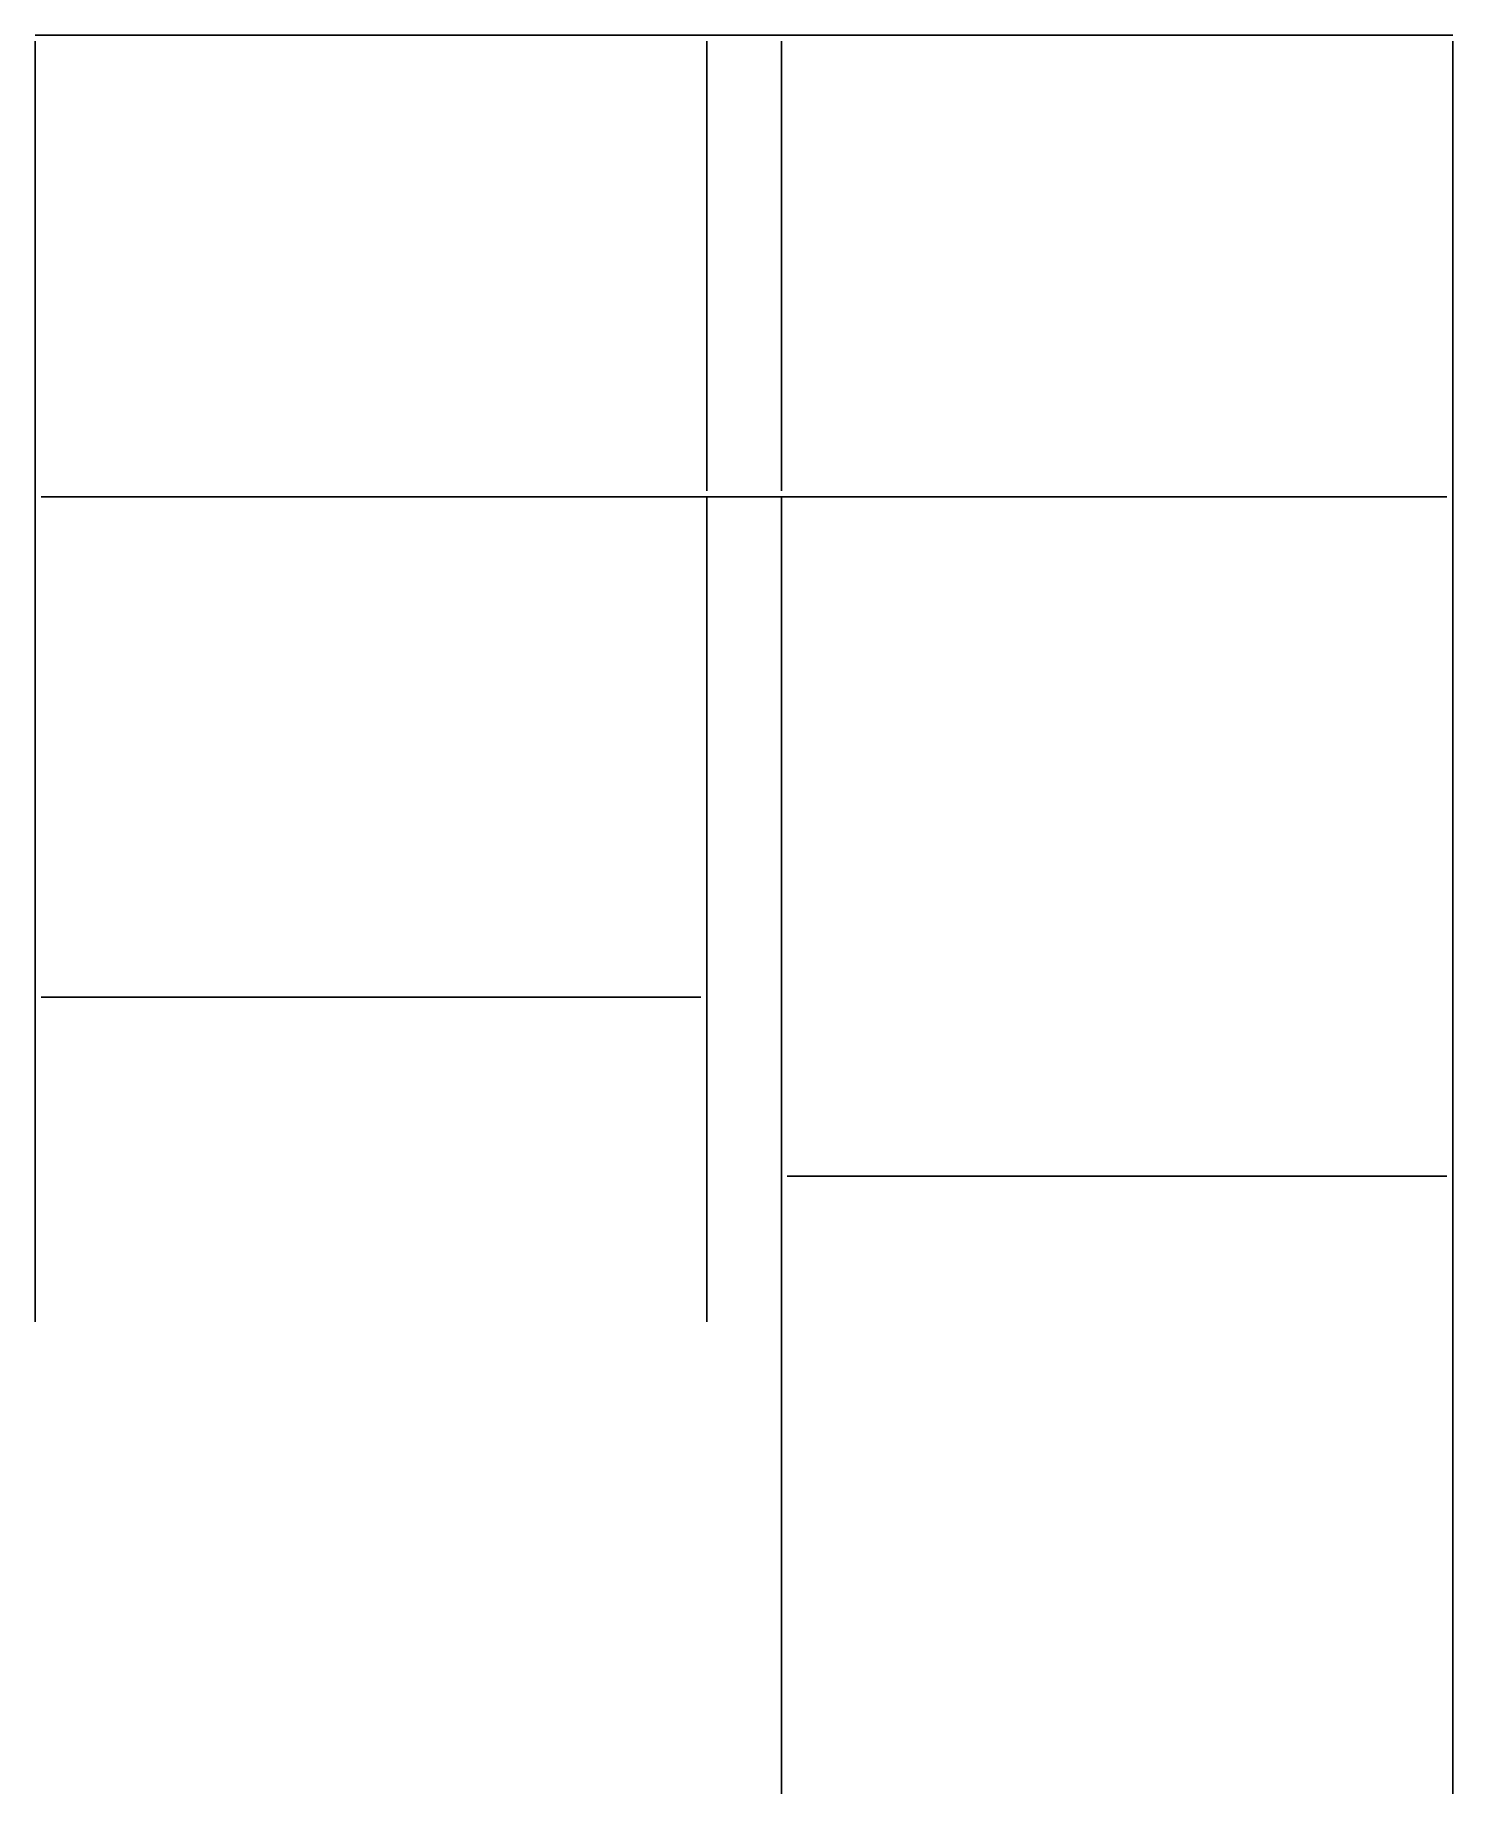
# Model space of a CAD drawing. Header units: millimetres. Extents: x 45705 to 47605, y -2972 to -614.
import ezdxf

# ---------------------------------------------------------------- set-up
doc = ezdxf.new("R2010")
doc.units = ezdxf.units.MM
for name, color, linetype in [('Ограждения', 7, 'Continuous'), ('Отверстия для стоек', 7, 'Continuous'), ('Тетивы', 7, 'Continuous')]:
    doc.layers.add(name, color=color, linetype=linetype)

# ---------------------------------------------------------------- blocks, each defined once
blk = doc.blocks.new('A$C2F8F205C')
at = {"layer": 'Ограждения', "extrusion": (0, -1, 0)}
for p, q in [((20, 0, 810), (-20, 0, 810)), ((20, 0, -90), (20, 0, 810))]:
    blk.add_line(p, q, dxfattribs=at)

msp = doc.modelspace()

# ---------------------------------------------------------------- linework, layer by layer
at = {"layer": 'Ограждения', "extrusion": (1, -6.12323e-17, 0)}
for p, q in [((45704.8, -732.1, -3674.3), (45704.8, -692.1, -3674.3)), ((45704.8, -692.1, -3674.3), (45704.8, -692.1, -2774.3)), ((45704.8, -692.1, -2774.3), (45704.8, -732.1, -2774.3)), ((45704.8, -712.1, -2774.3), (45704.8, -712.1, -2722.3)), ((45704.8, -712.1, -2722.3), (45704.8, -712.1, -2700.3)), ((45704.8, -732.1, -2774.3), (45704.8, -732.1, -3674.3)), ((45704.8, -1409.1, -3674.3), (45704.8, -1369.1, -3674.3)), ((45704.8, -1369.1, -3674.3), (45704.8, -1369.1, -2774.3)), ((45704.8, -1369.1, -2774.3), (45704.8, -1409.1, -2774.3)), ((45704.8, -1389.1, -2774.3), (45704.8, -1389.1, -2722.3)), ((45704.8, -1389.1, -2722.3), (45704.8, -1389.1, -2700.3)), ((45704.8, -1409.1, -2774.3), (45704.8, -1409.1, -3674.3)), ((45704.8, -1859.1, -4074.3), (45704.8, -1819.1, -4074.3)), ((45704.8, -1819.1, -4074.3), (45704.8, -1819.1, -3174.3)), ((45704.8, -1819.1, -3174.3), (45704.8, -1859.1, -3174.3)), ((45704.8, -1839.1, -3174.3), (45704.8, -1839.1, -3122.3)), ((45704.8, -1839.1, -3122.3), (45704.8, -1854.7, -3106.7)), ((45704.8, -1859.1, -3174.3), (45704.8, -1859.1, -4074.3)), ((45704.8, -2259.1, -4474.3), (45704.8, -2219.1, -4474.3)), ((45704.8, -2219.1, -4474.3), (45704.8, -2219.1, -3574.3)), ((45704.8, -2219.1, -3574.3), (45704.8, -2259.1, -3574.3)), ((45704.8, -2239.1, -3574.3), (45704.8, -2239.1, -3522.3)), ((45704.8, -2239.1, -3522.3), (45704.8, -2254.7, -3506.7)), ((45704.8, -2259.1, -3574.3), (45704.8, -2259.1, -4474.3))]:
    msp.add_line(p, q, dxfattribs=at)
at = {"layer": 'Ограждения', "extrusion": (-1, 1.83697e-16, 0)}
for p, q in [((47604.8, -692.1, -3674.3), (47604.8, -732.1, -3674.3)), ((47604.8, -1549.1, -3514.3), (47604.8, -1589.1, -3514.3)), ((47604.8, -2189.1, -2874.3), (47604.8, -2229.1, -2874.3)), ((47604.8, -2789.1, -2274.3), (47604.8, -2829.1, -2274.3))]:
    msp.add_line(p, q, dxfattribs=at)
at = {"layer": 'Ограждения', "extrusion": (1, -1.83697e-16, 0)}
for p, q in [((46704.8, -1549.1, -3514.3), (46704.8, -1589.1, -3514.3)), ((46704.8, -1589.1, -2614.3), (46704.8, -1549.1, -2614.3)), ((46704.8, -1549.1, -2614.3), (46704.8, -1549.1, -3514.3)), ((46704.8, -1569.1, -2562.3), (46704.8, -1553.5, -2546.7)), ((46704.8, -1569.1, -2614.3), (46704.8, -1569.1, -2562.3)), ((46704.8, -1589.1, -3514.3), (46704.8, -1589.1, -2614.3)), ((46704.8, -2189.1, -2874.3), (46704.8, -2229.1, -2874.3)), ((46704.8, -2229.1, -1974.3), (46704.8, -2189.1, -1974.3)), ((46704.8, -2189.1, -1974.3), (46704.8, -2189.1, -2874.3)), ((46704.8, -2209.1, -1922.3), (46704.8, -2193.5, -1906.7)), ((46704.8, -2209.1, -1974.3), (46704.8, -2209.1, -1922.3)), ((46704.8, -2229.1, -2874.3), (46704.8, -2229.1, -1974.3)), ((46704.8, -2789.1, -2274.3), (46704.8, -2829.1, -2274.3)), ((46704.8, -2829.1, -1374.3), (46704.8, -2789.1, -1374.3)), ((46704.8, -2789.1, -1374.3), (46704.8, -2789.1, -2274.3)), ((46704.8, -2809.1, -1322.3), (46704.8, -2793.5, -1306.7)), ((46704.8, -2809.1, -1374.3), (46704.8, -2809.1, -1322.3)), ((46704.8, -2829.1, -2274.3), (46704.8, -2829.1, -1374.3))]:
    msp.add_line(p, q, dxfattribs=at)
at = {"layer": 'Ограждения', "extrusion": (-1, 6.12323e-17, 0)}
for p, q in [((46604.8, -1628.1, -3843.3), (46604.8, -1588.1, -3843.3)), ((46604.8, -1588.1, -3843.3), (46604.8, -1588.1, -2943.3)), ((46604.8, -1588.1, -2943.3), (46604.8, -1628.1, -2943.3)), ((46604.8, -1608.1, -2943.3), (46604.8, -1608.1, -2891.3)), ((46604.8, -1608.1, -2891.3), (46604.8, -1623.7, -2875.7)), ((46604.8, -1628.1, -2943.3), (46604.8, -1628.1, -3843.3)), ((46604.8, -2259.1, -4474.3), (46604.8, -2219.1, -4474.3)), ((46604.8, -2219.1, -4474.3), (46604.8, -2219.1, -3574.3)), ((46604.8, -2219.1, -3574.3), (46604.8, -2259.1, -3574.3)), ((46604.8, -2239.1, -3574.3), (46604.8, -2239.1, -3522.3)), ((46604.8, -2239.1, -3522.3), (46604.8, -2254.7, -3506.7)), ((46604.8, -2259.1, -3574.3), (46604.8, -2259.1, -4474.3))]:
    msp.add_line(p, q, dxfattribs=at)
at = {"layer": 'Ограждения', "extrusion": (0, -1, 0)}
for centre in [(45794.8, -3584.3, 614.1), (45794.8, -3644.3, 614.1), (46654.8, -3584.3, 614.1), (46654.8, -3644.3, 614.1), (47514.8, -3584.3, 614.1), (47514.8, -3644.3, 614.1)]:
    msp.add_circle(centre, 7, dxfattribs=at)
at = {"layer": 'Ограждения', "extrusion": (1, -6.12323e-17, 0)}
for centre in [(-712.1, -3584.3, 45704.8), (-712.1, -3644.3, 45704.8), (-1389.1, -3584.3, 45704.8), (-1389.1, -3644.3, 45704.8), (-1839.1, -3984.3, 45704.8), (-1839.1, -4044.3, 45704.8), (-2239.1, -4384.3, 45704.8), (-2239.1, -4444.3, 45704.8)]:
    msp.add_circle(centre, 7, dxfattribs=at)
at = {"layer": 'Ограждения', "extrusion": (-1, 1.83697e-16, 0)}
for centre in [(712.1, -3584.3, -47604.8), (712.1, -3644.3, -47604.8), (1569.1, -3424.3, -47604.8), (1569.1, -3484.3, -47604.8), (2209.1, -2784.3, -47604.8), (2209.1, -2844.3, -47604.8), (2809.1, -2184.3, -47604.8), (2809.1, -2244.3, -47604.8)]:
    msp.add_circle(centre, 7, dxfattribs=at)
at = {"layer": 'Ограждения', "extrusion": (1, -1.83697e-16, 0)}
for centre in [(-1569.1, -3424.3, 46704.8), (-1569.1, -3484.3, 46704.8), (-2209.1, -2784.3, 46704.8), (-2209.1, -2844.3, 46704.8), (-2809.1, -2184.3, 46704.8), (-2809.1, -2244.3, 46704.8)]:
    msp.add_circle(centre, 7, dxfattribs=at)
at = {"layer": 'Ограждения', "extrusion": (-1, 6.12323e-17, 0)}
for centre in [(1608.1, -3753.3, -46604.8), (1608.1, -3813.3, -46604.8), (2239.1, -4384.3, -46604.8), (2239.1, -4444.3, -46604.8)]:
    msp.add_circle(centre, 7, dxfattribs=at)
at = {"layer": 'Отверстия для стоек', "extrusion": (0, -1, 0)}
for centre in [(45794.8, -3644.3, 614.1), (45794.8, -3584.3, 614.1), (46654.8, -3644.3, 614.1), (46654.8, -3584.3, 614.1), (47514.8, -3644.3, 614.1), (47514.8, -3584.3, 614.1)]:
    msp.add_circle(centre, 6.5, dxfattribs=at)
at = {"layer": 'Отверстия для стоек', "extrusion": (1, -6.12323e-17, 0)}
for centre in [(-712.1, -3644.3, 45704.8), (-1389.1, -3584.3, 45704.8), (-1389.1, -3644.3, 45704.8), (-1839.1, -3984.3, 45704.8), (-1839.1, -4044.3, 45704.8), (-2239.1, -4384.3, 45704.8), (-2239.1, -4444.3, 45704.8)]:
    msp.add_circle(centre, 6.5, dxfattribs=at)
at = {"layer": 'Отверстия для стоек', "extrusion": (-1, 1.83697e-16, 0)}
for centre in [(712.1, -3644.3, -47604.8), (1569.1, -3424.3, -47604.8), (1569.1, -3484.3, -47604.8), (2209.1, -2784.3, -47604.8), (2209.1, -2844.3, -47604.8), (2809.1, -2184.3, -47604.8), (2809.1, -2244.3, -47604.8)]:
    msp.add_circle(centre, 6.5, dxfattribs=at)
at = {"layer": 'Отверстия для стоек', "extrusion": (1, -1.83697e-16, 0)}
for centre in [(-1569.1, -3424.3, 46704.8), (-1569.1, -3484.3, 46704.8), (-2209.1, -2784.3, 46704.8), (-2209.1, -2844.3, 46704.8), (-2809.1, -2184.3, 46704.8), (-2809.1, -2244.3, 46704.8)]:
    msp.add_circle(centre, 6.5, dxfattribs=at)
at = {"layer": 'Отверстия для стоек', "extrusion": (-1, 6.12323e-17, 0)}
for centre in [(1608.1, -3753.3, -46604.8), (1608.1, -3813.3, -46604.8), (2239.1, -4384.3, -46604.8), (2239.1, -4444.3, -46604.8)]:
    msp.add_circle(centre, 6.5, dxfattribs=at)
at = {"layer": 'Тетивы', "extrusion": (0, -1, 0)}
for p, q in [((45704.8, -614.1, -3669.3), (45704.8, -614.1, -3519.3)), ((45704.8, -614.1, -3519.3), (47604.8, -614.1, -3519.3)), ((47604.8, -614.1, -3669.3), (45704.8, -614.1, -3669.3)), ((47604.8, -614.1, -3519.3), (47604.8, -614.1, -3669.3)), ((46712.8, -2144.1, -2869.3), (46712.8, -2144.1, -2764.3)), ((46712.8, -2144.1, -2764.3), (47596.8, -2144.1, -2764.3)), ((47596.8, -2144.1, -2869.3), (46712.8, -2144.1, -2869.3)), ((47596.8, -2144.1, -2764.3), (47596.8, -2144.1, -2869.3))]:
    msp.add_line(p, q, dxfattribs=at)
at = {"layer": 'Тетивы', "extrusion": (1, -6.12323e-17, 0)}
for p, q in [((45704.8, -1529.1, -3519.3), (45704.8, -622.1, -3519.3)), ((45704.8, -622.1, -3519.3), (45704.8, -622.1, -3669.3)), ((45704.8, -622.1, -3669.3), (45704.8, -1272.8, -3669.3)), ((46704.8, -1225.1, -3564.3), (46704.8, -622.1, -3564.3)), ((46704.8, -622.1, -3669.3), (46704.8, -1225.1, -3669.3)), ((45704.8, -1233.1, -3519.3), (45704.8, -1233.1, -3669.3)), ((45704.8, -2129, -4521.4), (45704.8, -1279.9, -3672.2)), ((45704.8, -1539.1, -3714.3), (45704.8, -1539.1, -3529.3)), ((45704.8, -1729.1, -3719.3), (45704.8, -1544.1, -3719.3)), ((45704.8, -1739.1, -3914.3), (45704.8, -1739.1, -3729.3)), ((45704.8, -1929.1, -3919.3), (45704.8, -1744.1, -3919.3)), ((45704.8, -1939.1, -4114.3), (45704.8, -1939.1, -3929.3)), ((45704.8, -2129.1, -4119.3), (45704.8, -1944.1, -4119.3)), ((45704.8, -2136.1, -4524.3), (45704.8, -2275.6, -4524.3)), ((45704.8, -2139.1, -4314.3), (45704.8, -2139.1, -4129.3)), ((45704.8, -2329.1, -4319.3), (45704.8, -2144.1, -4319.3)), ((45704.8, -2337.8, -4426.6), (45704.8, -2284.2, -4519.3)), ((45704.8, -2339.1, -4421.6), (45704.8, -2339.1, -4329.3))]:
    msp.add_line(p, q, dxfattribs=at)
at = {"layer": 'Тетивы', "extrusion": (-1, 6.12323e-17, 0)}
for p, q in [((46604.8, -1225.1, -3564.3), (46604.8, -622.1, -3564.3)), ((46604.8, -622.1, -3669.3), (46604.8, -1225.1, -3669.3)), ((46604.8, -1513.1, -3564.3), (46604.8, -1233.1, -3564.3)), ((46604.8, -1233.1, -3564.3), (46604.8, -1233.1, -3669.3)), ((46604.8, -1233.1, -3669.3), (46604.8, -1272.8, -3669.3)), ((46604.8, -2129, -4521.4), (46604.8, -1279.9, -3672.2)), ((46604.8, -1523.1, -3714.3), (46604.8, -1523.1, -3574.3)), ((46604.8, -1729.1, -3719.3), (46604.8, -1528.1, -3719.3)), ((46604.8, -1739.1, -3914.3), (46604.8, -1739.1, -3729.3)), ((46604.8, -1929.1, -3919.3), (46604.8, -1744.1, -3919.3)), ((46604.8, -1939.1, -4114.3), (46604.8, -1939.1, -3929.3)), ((46604.8, -2129.1, -4119.3), (46604.8, -1944.1, -4119.3)), ((46604.8, -2136.1, -4524.3), (46604.8, -2275.6, -4524.3)), ((46604.8, -2139.1, -4314.3), (46604.8, -2139.1, -4129.3)), ((46604.8, -2329.1, -4319.3), (46604.8, -2144.1, -4319.3)), ((46604.8, -2337.8, -4426.6), (46604.8, -2284.2, -4519.3)), ((46604.8, -2339.1, -4421.6), (46604.8, -2339.1, -4329.3))]:
    msp.add_line(p, q, dxfattribs=at)
at = {"layer": 'Тетивы', "extrusion": (-1, 1.83697e-16, 0)}
for p, q in [((47604.8, -622.1, -3669.3), (47604.8, -622.1, -3519.3)), ((47604.8, -622.1, -3519.3), (47604.8, -1504.1, -3519.3)), ((47604.8, -622.1, -3669.3), (47604.8, -1567.1, -3669.3)), ((47604.8, -1233.1, -3519.3), (47604.8, -1233.1, -3669.3)), ((47604.8, -1509.1, -3514.3), (47604.8, -1509.1, -3329.3)), ((47604.8, -1519.1, -3319.3), (47604.8, -1704.1, -3319.3)), ((47604.8, -1574.2, -3666.4), (47604.8, -2969.2, -2271.3)), ((47604.8, -1709.1, -3314.3), (47604.8, -1709.1, -3129.3)), ((47604.8, -1719.1, -3119.3), (47604.8, -1904.1, -3119.3)), ((47604.8, -1909.1, -3114.3), (47604.8, -1909.1, -2929.3)), ((47604.8, -1919.1, -2919.3), (47604.8, -2104.1, -2919.3)), ((47604.8, -2109.1, -2914.3), (47604.8, -2109.1, -2729.3)), ((47604.8, -2119.1, -2719.3), (47604.8, -2304.1, -2719.3)), ((47604.8, -2309.1, -2714.3), (47604.8, -2309.1, -2529.3)), ((47604.8, -2319.1, -2519.3), (47604.8, -2504.1, -2519.3)), ((47604.8, -2509.1, -2514.3), (47604.8, -2509.1, -2329.3)), ((47604.8, -2519.1, -2319.3), (47604.8, -2704.1, -2319.3)), ((47604.8, -2709.1, -2314.3), (47604.8, -2709.1, -2129.3)), ((47604.8, -2719.1, -2119.3), (47604.8, -2972.1, -2119.3)), ((47604.8, -2972.1, -2119.3), (47604.8, -2972.1, -2264.3))]:
    msp.add_line(p, q, dxfattribs=at)
at = {"layer": 'Тетивы', "extrusion": (0, 1, 0)}
for p, q in [((45712.8, -1233.1, -3669.3), (45712.8, -1233.1, -3564.3)), ((45712.8, -1233.1, -3564.3), (47596.8, -1233.1, -3564.3)), ((47596.8, -1233.1, -3669.3), (45712.8, -1233.1, -3669.3)), ((47596.8, -1233.1, -3564.3), (47596.8, -1233.1, -3669.3)), ((45712.8, -1904.1, -3964.3), (46596.8, -1904.1, -3964.3)), ((46596.8, -1904.1, -4069.3), (45712.8, -1904.1, -4069.3))]:
    msp.add_line(p, q, dxfattribs=at)
at = {"layer": 'Тетивы', "extrusion": (1, -1.83697e-16, 0)}
for p, q in [((46704.8, -1233.1, -3669.3), (46704.8, -1233.1, -3564.3)), ((46704.8, -1233.1, -3564.3), (46704.8, -1534.1, -3564.3)), ((46704.8, -1233.1, -3669.3), (46704.8, -1567.1, -3669.3)), ((46704.8, -1509.1, -3329.3), (46704.8, -1509.1, -3464.6)), ((46704.8, -1538.4, -3518.1), (46704.8, -1510.4, -3469.6)), ((46704.8, -1519.1, -3319.3), (46704.8, -1704.1, -3319.3)), ((46704.8, -1539.1, -3559.3), (46704.8, -1539.1, -3520.6)), ((46704.8, -1574.2, -3666.4), (46704.8, -2969.2, -2271.3)), ((46704.8, -1709.1, -3314.3), (46704.8, -1709.1, -3129.3)), ((46704.8, -1719.1, -3119.3), (46704.8, -1904.1, -3119.3)), ((46704.8, -1909.1, -3114.3), (46704.8, -1909.1, -2929.3)), ((46704.8, -1919.1, -2919.3), (46704.8, -2104.1, -2919.3)), ((46704.8, -2109.1, -2914.3), (46704.8, -2109.1, -2729.3)), ((46704.8, -2119.1, -2719.3), (46704.8, -2304.1, -2719.3)), ((46704.8, -2309.1, -2714.3), (46704.8, -2309.1, -2529.3)), ((46704.8, -2319.1, -2519.3), (46704.8, -2504.1, -2519.3)), ((46704.8, -2509.1, -2514.3), (46704.8, -2509.1, -2329.3)), ((46704.8, -2519.1, -2319.3), (46704.8, -2704.1, -2319.3)), ((46704.8, -2709.1, -2314.3), (46704.8, -2709.1, -2129.3)), ((46704.8, -2719.1, -2119.3), (46704.8, -2972.1, -2119.3)), ((46704.8, -2972.1, -2119.3), (46704.8, -2972.1, -2264.3))]:
    msp.add_line(p, q, dxfattribs=at)
at = {"layer": 'Тетивы', "extrusion": (0, -1, 0)}
for centre in [(45742.8, -3644.3, 614.1), (45742.8, -3584.3, 614.1), (45837.8, -3584.3, 614.1), (45987.8, -3584.3, 614.1), (46321.8, -3584.3, 614.1), (46471.8, -3584.3, 614.1), (46566.8, -3584.3, 614.1), (46566.8, -3644.3, 614.1), (46742.8, -3584.3, 614.1), (46742.8, -3644.3, 614.1), (46837.8, -3584.3, 614.1), (46987.8, -3584.3, 614.1), (47321.8, -3584.3, 614.1), (47471.8, -3584.3, 614.1), (47566.8, -3644.3, 614.1), (47566.8, -3584.3, 614.1), (46742.8, -2784.3, 2144.1), (46742.8, -2844.3, 2144.1), (46842.8, -2784.3, 2144.1), (46992.8, -2784.3, 2144.1), (47316.8, -2784.3, 2144.1), (47466.8, -2784.3, 2144.1), (47566.8, -2784.3, 2144.1), (47566.8, -2844.3, 2144.1)]:
    msp.add_circle(centre, 6.5, dxfattribs=at)
at = {"layer": 'Тетивы', "extrusion": (1, -6.12323e-17, 0)}
for centre in [(-652.1, -3584.3, 45704.8), (-652.1, -3644.3, 45704.8), (-712.1, -3584.3, 45704.8), (-862.1, -3584.3, 45704.8), (-862.1, -3584.3, 46704.8), (-985.1, -3584.3, 45704.8), (-985.1, -3584.3, 46704.8), (-1135.1, -3584.3, 45704.8), (-1135.1, -3584.3, 46704.8), (-1195.1, -3584.3, 45704.8), (-1195.1, -3644.3, 45704.8), (-1263.1, -3584.3, 45704.8), (-1263.1, -3644.3, 45704.8), (-1344.1, -3584.3, 45704.8), (-1494.1, -3584.3, 45704.8), (-1544.1, -3784.3, 45704.8), (-1694.1, -3784.3, 45704.8), (-1716.1, -3984.3, 45704.8), (-1766.1, -3984.3, 45704.8), (-1866.1, -3984.3, 45704.8), (-1866.1, -4044.3, 45704.8), (-1944.1, -4184.3, 45704.8), (-2094.1, -4184.3, 45704.8), (-2144.1, -4384.3, 45704.8), (-2152, -4489.3, 45704.8), (-2212, -4489.3, 45704.8), (-2294.1, -4384.3, 45704.8)]:
    msp.add_circle(centre, 6.5, dxfattribs=at)
at = {"layer": 'Тетивы', "extrusion": (-1, 1.83697e-16, 0)}
for centre in [(652.1, -3584.3, -47604.8), (652.1, -3644.3, -47604.8), (712.1, -3584.3, -47604.8), (862.1, -3584.3, -47604.8), (985.1, -3584.3, -47604.8), (1135.1, -3584.3, -47604.8), (1195.1, -3584.3, -47604.8), (1195.1, -3644.3, -47604.8), (1263.1, -3584.3, -47604.8), (1263.1, -3644.3, -47604.8), (1344.1, -3584.3, -47604.8), (1494.1, -3584.3, -47604.8), (1554.1, -3384.3, -47604.8), (1704.1, -3384.3, -47604.8), (1754.1, -3184.3, -47604.8), (1904.1, -3184.3, -47604.8), (1954.1, -2984.3, -47604.8), (2104.1, -2984.3, -47604.8), (2182.1, -2784.3, -47604.8), (2182.1, -2844.3, -47604.8), (2282.1, -2784.3, -47604.8), (2332.1, -2784.3, -47604.8), (2354.1, -2584.3, -47604.8), (2504.1, -2584.3, -47604.8), (2554.1, -2384.3, -47604.8), (2704.1, -2384.3, -47604.8), (2754.1, -2184.3, -47604.8), (2864.1, -2184.3, -47604.8), (2924.1, -2184.3, -47604.8), (2924.1, -2244.3, -47604.8)]:
    msp.add_circle(centre, 6.5, dxfattribs=at)
at = {"layer": 'Тетивы', "extrusion": (-1, 6.12323e-17, 0)}
for centre in [(862.1, -3584.3, -46604.8), (985.1, -3584.3, -46604.8), (1263.1, -3584.3, -46604.8), (1263.1, -3644.3, -46604.8), (1344.1, -3584.3, -46604.8), (1494.1, -3584.3, -46604.8), (1544.1, -3784.3, -46604.8), (1694.1, -3784.3, -46604.8), (1716.1, -3984.3, -46604.8), (1766.1, -3984.3, -46604.8), (1866.1, -3984.3, -46604.8), (1866.1, -4044.3, -46604.8), (1944.1, -4184.3, -46604.8), (2094.1, -4184.3, -46604.8), (2144.1, -4384.3, -46604.8), (2152, -4489.3, -46604.8), (2212, -4489.3, -46604.8), (2294.1, -4384.3, -46604.8)]:
    msp.add_circle(centre, 6.5, dxfattribs=at)
at = {"layer": 'Тетивы', "extrusion": (0, 1, 0)}
for centre in [(-45742.8, -3644.3, -1233.1), (-45742.8, -3584.3, -1233.1), (-45837.8, -3584.3, -1233.1), (-45987.8, -3584.3, -1233.1), (-46321.8, -3584.3, -1233.1), (-46471.8, -3584.3, -1233.1), (-46566.8, -3584.3, -1233.1), (-46566.8, -3644.3, -1233.1), (-46742.8, -3584.3, -1233.1), (-46742.8, -3644.3, -1233.1), (-46837.8, -3584.3, -1233.1), (-46987.8, -3584.3, -1233.1), (-47321.8, -3584.3, -1233.1), (-47471.8, -3584.3, -1233.1), (-47566.8, -3644.3, -1233.1), (-47566.8, -3584.3, -1233.1), (-45992.8, -3984.3, -1904.1), (-46316.8, -3984.3, -1904.1)]:
    msp.add_circle(centre, 6.5, dxfattribs=at)
at = {"layer": 'Тетивы', "extrusion": (1, -1.83697e-16, 0)}
for centre in [(-1263.1, -3584.3, 46704.8), (-1263.1, -3644.3, 46704.8), (-1344.1, -3584.3, 46704.8), (-1494.1, -3584.3, 46704.8), (-1554.1, -3384.3, 46704.8), (-1704.1, -3384.3, 46704.8), (-1754.1, -3184.3, 46704.8), (-1904.1, -3184.3, 46704.8), (-1954.1, -2984.3, 46704.8), (-2104.1, -2984.3, 46704.8), (-2182.1, -2784.3, 46704.8), (-2182.1, -2844.3, 46704.8), (-2282.1, -2784.3, 46704.8), (-2332.1, -2784.3, 46704.8), (-2354.1, -2584.3, 46704.8), (-2504.1, -2584.3, 46704.8), (-2554.1, -2384.3, 46704.8), (-2704.1, -2384.3, 46704.8), (-2754.1, -2184.3, 46704.8), (-2864.1, -2184.3, 46704.8), (-2924.1, -2184.3, 46704.8), (-2924.1, -2244.3, 46704.8)]:
    msp.add_circle(centre, 6.5, dxfattribs=at)
at = {"layer": 'Тетивы', "extrusion": (1, -6.12323e-17, 0)}
for centre, radius, start, end in [((-1272.8, -3679.3, 45704.8), 10, 90, 135), ((-1529.1, -3529.3, 45704.8), 10, 90, 180), ((-1544.1, -3714.3, 45704.8), 5, 270, 0), ((-1729.1, -3729.3, 45704.8), 10, 90, 180), ((-1744.1, -3914.3, 45704.8), 5, 270, 0), ((-1929.1, -3929.3, 45704.8), 10, 90, 180), ((-1944.1, -4114.3, 45704.8), 5, 270, 0), ((-2136.1, -4514.3, 45704.8), 10, 270, 315), ((-2129.1, -4129.3, 45704.8), 10, 90, 180), ((-2144.1, -4314.3, 45704.8), 5, 270, 0), ((-2275.6, -4514.3, 45704.8), 10, 210, 270), ((-2329.1, -4329.3, 45704.8), 10, 90, 180), ((-2329.1, -4421.6, 45704.8), 10, 180, 210)]:
    msp.add_arc(centre, radius, start, end, dxfattribs=at)
at = {"layer": 'Тетивы', "extrusion": (-1, 6.12323e-17, 0)}
for centre, radius, start, end in [((1272.8, -3679.3, -46604.8), 10, 45, 90), ((1513.1, -3574.3, -46604.8), 10, 0, 90), ((1528.1, -3714.3, -46604.8), 5, 180, 270), ((1729.1, -3729.3, -46604.8), 10, 0, 90), ((1744.1, -3914.3, -46604.8), 5, 180, 270), ((1929.1, -3929.3, -46604.8), 10, 0, 90), ((1944.1, -4114.3, -46604.8), 5, 180, 270), ((2136.1, -4514.3, -46604.8), 10, 225, 270), ((2129.1, -4129.3, -46604.8), 10, 0, 90), ((2144.1, -4314.3, -46604.8), 5, 180, 270), ((2275.6, -4514.3, -46604.8), 10, 270, 330), ((2329.1, -4329.3, -46604.8), 10, 0, 90), ((2329.1, -4421.6, -46604.8), 10, 330, 0)]:
    msp.add_arc(centre, radius, start, end, dxfattribs=at)
at = {"layer": 'Тетивы', "extrusion": (1, -1.83697e-16, 0)}
for centre, radius, start, end in [((-1519.1, -3464.6, 46704.8), 10, 330, 0), ((-1519.1, -3329.3, 46704.8), 10, 0, 90), ((-1534.1, -3559.3, 46704.8), 5, 180, 270), ((-1534.1, -3520.6, 46704.8), 5, 150, 180), ((-1567.1, -3659.3, 46704.8), 10, 225, 270), ((-1704.1, -3314.3, 46704.8), 5, 180, 270), ((-1719.1, -3129.3, 46704.8), 10, 0, 90), ((-1904.1, -3114.3, 46704.8), 5, 180, 270), ((-1919.1, -2929.3, 46704.8), 10, 0, 90), ((-2104.1, -2914.3, 46704.8), 5, 180, 270), ((-2119.1, -2729.3, 46704.8), 10, 0, 90), ((-2304.1, -2714.3, 46704.8), 5, 180, 270), ((-2319.1, -2529.3, 46704.8), 10, 0, 90), ((-2504.1, -2514.3, 46704.8), 5, 180, 270), ((-2519.1, -2329.3, 46704.8), 10, 0, 90), ((-2704.1, -2314.3, 46704.8), 5, 180, 270), ((-2719.1, -2129.3, 46704.8), 10, 0, 90), ((-2962.1, -2264.3, 46704.8), 10, 180, 225)]:
    msp.add_arc(centre, radius, start, end, dxfattribs=at)
at = {"layer": 'Тетивы', "extrusion": (-1, 1.83697e-16, 0)}
for centre, radius, start, end in [((1504.1, -3514.3, -47604.8), 5, 270, 0), ((1519.1, -3329.3, -47604.8), 10, 90, 180), ((1567.1, -3659.3, -47604.8), 10, 270, 315), ((1704.1, -3314.3, -47604.8), 5, 270, 0), ((1719.1, -3129.3, -47604.8), 10, 90, 180), ((1904.1, -3114.3, -47604.8), 5, 270, 0), ((1919.1, -2929.3, -47604.8), 10, 90, 180), ((2104.1, -2914.3, -47604.8), 5, 270, 0), ((2119.1, -2729.3, -47604.8), 10, 90, 180), ((2304.1, -2714.3, -47604.8), 5, 270, 0), ((2319.1, -2529.3, -47604.8), 10, 90, 180), ((2504.1, -2514.3, -47604.8), 5, 270, 0), ((2519.1, -2329.3, -47604.8), 10, 90, 180), ((2704.1, -2314.3, -47604.8), 5, 270, 0), ((2719.1, -2129.3, -47604.8), 10, 90, 180), ((2962.1, -2264.3, -47604.8), 10, 315, 0)]:
    msp.add_arc(centre, radius, start, end, dxfattribs=at)

# ---------------------------------------------------------------- block references
at = {"layer": 'Ограждения', "xscale": -1}
for p, rotation in [((46704.8, -1569.1, -3424.3), 90), ((46604.8, -1608.1, -3753.3), 270), ((46704.8, -2209.1, -2784.3), 90), ((46604.8, -2239.1, -4384.3), 270), ((46704.8, -2809.1, -2184.3), 90)]:
    msp.add_blockref('A$C2F8F205C', p, dxfattribs=dict(at, rotation=rotation))
at = {"layer": 'Ограждения', "rotation": 90}
for p in [(45704.8, -1839.1, -3984.3), (45704.8, -2239.1, -4384.3)]:
    msp.add_blockref('A$C2F8F205C', p, dxfattribs=at)

doc.saveas('drawing.dxf')
